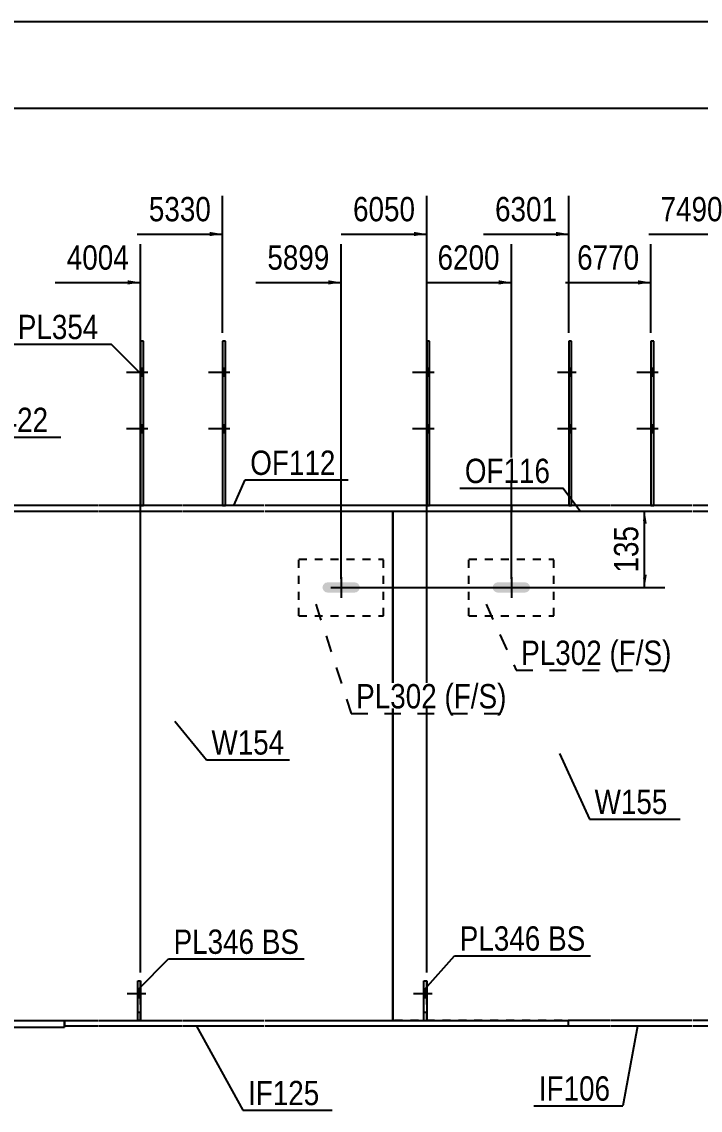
# Model space of a CAD drawing. Header units: millimetres. Extents: x -18 to 386, y -189 to 88.
# Drawn here: x 64.6 to 144.6, y -40.6 to 87.6 of the extents above; entities that cross this region are included whole.
import ezdxf

# ---------------------------------------------------------------- set-up
doc = ezdxf.new("R2010")
doc.units = ezdxf.units.MM
doc.linetypes.add('DXK_LINE_DOT1', pattern=[1.8814, 0.9407, -0.9407])
doc.linetypes.add('DXK_LINE_DOT2', pattern=[3.9198, 1.9599, -1.9599])
doc.styles.add('Arial Narrow', font='ARIALN.TTF', dxfattribs={"height": 0.2})

# ---------------------------------------------------------------- blocks, each defined once
blk = doc.blocks.new('Unknown-623477846-1210')
at = {"color": 5, "linetype": 'Continuous'}
blk.add_line((384.7, 87.63), (-15.3, 87.63), dxfattribs=at)
blk = doc.blocks.new('Bolt-623477846-1666 - 1585')
at = {"linetype": 'Continuous'}
blk.add_hatch(color=3, dxfattribs=at).paths.add_polyline_path([(104.4, 20.77), (104.45, 21), (104.4, 21.23), (104.27, 21.42), (104.08, 21.56), (103.85, 21.6), (100.65, 21.6), (100.42, 21.56), (100.23, 21.42), (100.1, 21.23), (100.05, 21), (100.1, 20.77), (100.23, 20.58), (100.42, 20.45), (100.65, 20.4), (103.85, 20.4), (104.08, 20.45), (104.27, 20.58)])
at = {"color": 3, "linetype": 'Continuous'}
for p, q in [((102.25, 22.2), (102.25, 19.8)), ((101.05, 21), (103.45, 21))]:
    blk.add_line(p, q, dxfattribs=at)
blk = doc.blocks.new('Part-623477846-1671 - 1585')
at = {"color": 2, "linetype": 'Continuous'}
for p, q in [((62.98, 30.67), (62.98, 30)), ((73.65, 30.67), (62.98, 30.67)), ((62.98, 30), (73.65, 30)), ((83.48, 30.67), (73.75, 30.67)), ((73.75, 30), (83.48, 30)), ((93.15, 30.67), (83.58, 30.67)), ((83.58, 30), (93.15, 30)), ((122.33, 30.67), (93.25, 30.67)), ((93.25, 30), (122.33, 30)), ((122.33, 30), (122.33, 30.67))]:
    blk.add_line(p, q, dxfattribs=at)
blk = doc.blocks.new('Part-623477846-1672 - 1585')
at = {"color": 2, "linetype": 'Continuous'}
for p, q in [((122.33, 30.67), (122.33, 30)), ((133.93, 30.67), (122.33, 30.67)), ((122.33, 30), (133.93, 30)), ((143.6, 30.67), (134.03, 30.67)), ((134.03, 30), (143.6, 30)), ((153.43, 30.67), (143.7, 30.67)), ((143.7, 30), (153.43, 30)), ((163.1, 30.67), (153.53, 30.67)), ((153.53, 30), (163.1, 30)), ((167.2, 30.67), (163.2, 30.67)), ((163.2, 30), (167.2, 30))]:
    blk.add_line(p, q, dxfattribs=at)
at = {"color": 7, "linetype": 'DXK_LINE_DOT1'}
blk.add_line((167.2, 30), (167.2, 30.67), dxfattribs=at)
blk = doc.blocks.new('Part-623477846-1678 - 1585')
at = {"color": 2, "linetype": 'Continuous'}
for p, q in [((133.93, -30), (129, -30)), ((129, -30), (129, -30.67)), ((133.93, -30.67), (129, -30.67)), ((143.6, -30), (134.03, -30)), ((143.6, -30.67), (134.03, -30.67)), ((153.43, -30), (143.7, -30)), ((153.43, -30.67), (143.7, -30.67)), ((163.1, -30), (153.53, -30)), ((163.1, -30.67), (153.53, -30.67)), ((171.2, -30), (163.2, -30)), ((171.2, -30.67), (163.2, -30.67)), ((180.83, -30), (171.3, -30)), ((180.8, -30.67), (171.3, -30.67)), ((184.83, -31.1), (180.8, -30.67)), ((180.83, -30), (184.83, -30.43)), ((184.93, -31.71), (189.04, -32.15)), ((188.97, -32.81), (184.93, -32.38))]:
    blk.add_line(p, q, dxfattribs=at)
at = {"color": 7, "linetype": 'DXK_LINE_DOT1'}
blk.add_line((189.04, -32.15), (188.97, -32.81), dxfattribs=at)
blk = doc.blocks.new('Bolt-623477846-1644 - 1585')
at = {"linetype": 'Continuous'}
blk.add_hatch(color=3, dxfattribs=at).paths.add_polyline_path([(112.33, -27.33), (112.33, -26.4), (112, -26.4), (112, -27.33)])
at = {"color": 3, "linetype": 'Continuous'}
for p, q in [((112.97, -26.87), (110.77, -26.87)), ((112.33, -26.4), (112, -26.4)), ((112.33, -27.33), (112, -27.33))]:
    blk.add_line(p, q, dxfattribs=at)
blk = doc.blocks.new('Bolt-623477846-1645 - 1585')
at = {"color": 3, "linetype": 'DXK_LINE_DOT2'}
for p, q in [((112.97, -26.87), (110.77, -26.87)), ((112.33, -26.4), (112, -26.4)), ((112.33, -27.33), (112, -27.33))]:
    blk.add_line(p, q, dxfattribs=at)
blk = doc.blocks.new('Bolt-623477846-1646 - 1585')
at = {"linetype": 'Continuous'}
blk.add_hatch(color=3, dxfattribs=at).paths.add_polyline_path([(78.62, -27.33), (78.62, -26.4), (78.28, -26.4), (78.28, -27.33)])
at = {"color": 3, "linetype": 'Continuous'}
for p, q in [((79.25, -26.87), (77.05, -26.87)), ((78.62, -26.4), (78.28, -26.4)), ((78.62, -27.33), (78.28, -27.33))]:
    blk.add_line(p, q, dxfattribs=at)
blk = doc.blocks.new('Bolt-623477846-1647 - 1585')
at = {"color": 3, "linetype": 'DXK_LINE_DOT2'}
for p, q in [((79.25, -26.87), (77.05, -26.87)), ((78.62, -26.4), (78.28, -26.4)), ((78.62, -27.33), (78.28, -27.33))]:
    blk.add_line(p, q, dxfattribs=at)
blk = doc.blocks.new('Bolt-623477846-1651 - 1585')
at = {"linetype": 'Continuous'}
for points in [[(112.67, 45.87), (112.67, 46.8), (112.33, 46.8), (112.33, 45.87)], [(112.67, 45.87), (112.67, 46.8), (112.33, 46.8), (112.33, 45.87)], [(112.67, 39.2), (112.67, 40.13), (112.33, 40.13), (112.33, 39.2)], [(112.67, 39.2), (112.67, 40.13), (112.33, 40.13), (112.33, 39.2)]]:
    blk.add_hatch(color=3, dxfattribs=at).paths.add_polyline_path(points)
at = {"color": 3, "linetype": 'Continuous'}
for p, q in [((113.2, 46.33), (110.67, 46.33)), ((113.2, 46.33), (110.67, 46.33)), ((112.67, 46.8), (112.33, 46.8)), ((112.67, 46.8), (112.33, 46.8)), ((112.67, 45.87), (112.33, 45.87)), ((112.67, 45.87), (112.33, 45.87)), ((112.67, 40.13), (112.33, 40.13)), ((112.67, 40.13), (112.33, 40.13)), ((113.2, 39.67), (110.67, 39.67)), ((113.2, 39.67), (110.67, 39.67)), ((112.67, 39.2), (112.33, 39.2)), ((112.67, 39.2), (112.33, 39.2))]:
    blk.add_line(p, q, dxfattribs=at)
blk = doc.blocks.new('Bolt-623477846-1655 - 1585')
at = {"linetype": 'Continuous'}
for points in [[(88.62, 45.87), (88.62, 46.8), (88.28, 46.8), (88.28, 45.87)], [(88.62, 45.87), (88.62, 46.8), (88.28, 46.8), (88.28, 45.87)], [(88.62, 39.2), (88.62, 40.13), (88.28, 40.13), (88.28, 39.2)], [(88.62, 39.2), (88.62, 40.13), (88.28, 40.13), (88.28, 39.2)]]:
    blk.add_hatch(color=3, dxfattribs=at).paths.add_polyline_path(points)
at = {"color": 3, "linetype": 'Continuous'}
for p, q in [((89.15, 46.33), (86.62, 46.33)), ((89.15, 46.33), (86.62, 46.33)), ((88.62, 46.8), (88.28, 46.8)), ((88.62, 46.8), (88.28, 46.8)), ((88.62, 45.87), (88.28, 45.87)), ((88.62, 45.87), (88.28, 45.87)), ((88.62, 40.13), (88.28, 40.13)), ((88.62, 40.13), (88.28, 40.13)), ((89.15, 39.67), (86.62, 39.67)), ((89.15, 39.67), (86.62, 39.67)), ((88.62, 39.2), (88.28, 39.2)), ((88.62, 39.2), (88.28, 39.2))]:
    blk.add_line(p, q, dxfattribs=at)
blk = doc.blocks.new('Bolt-623477846-1656 - 1585')
at = {"linetype": 'Continuous'}
for points in [[(139.07, 45.87), (139.07, 46.8), (138.73, 46.8), (138.73, 45.87)], [(139.07, 45.87), (139.07, 46.8), (138.73, 46.8), (138.73, 45.87)], [(139.07, 39.2), (139.07, 40.13), (138.73, 40.13), (138.73, 39.2)], [(139.07, 39.2), (139.07, 40.13), (138.73, 40.13), (138.73, 39.2)]]:
    blk.add_hatch(color=3, dxfattribs=at).paths.add_polyline_path(points)
at = {"color": 3, "linetype": 'Continuous'}
for p, q in [((139.6, 46.33), (137.07, 46.33)), ((139.6, 46.33), (137.07, 46.33)), ((139.07, 46.8), (138.73, 46.8)), ((139.07, 46.8), (138.73, 46.8)), ((139.07, 45.87), (138.73, 45.87)), ((139.07, 45.87), (138.73, 45.87)), ((139.07, 40.13), (138.73, 40.13)), ((139.07, 40.13), (138.73, 40.13)), ((139.6, 39.67), (137.07, 39.67)), ((139.6, 39.67), (137.07, 39.67)), ((139.07, 39.2), (138.73, 39.2)), ((139.07, 39.2), (138.73, 39.2))]:
    blk.add_line(p, q, dxfattribs=at)
blk = doc.blocks.new('Bolt-623477846-1662 - 1585')
at = {"linetype": 'Continuous'}
for points in [[(78.95, 45.87), (78.95, 46.8), (78.62, 46.8), (78.62, 45.87)], [(78.95, 45.87), (78.95, 46.8), (78.62, 46.8), (78.62, 45.87)], [(78.95, 39.2), (78.95, 40.13), (78.62, 40.13), (78.62, 39.2)], [(78.95, 39.2), (78.95, 40.13), (78.62, 40.13), (78.62, 39.2)]]:
    blk.add_hatch(color=3, dxfattribs=at).paths.add_polyline_path(points)
at = {"color": 3, "linetype": 'Continuous'}
for p, q in [((79.48, 46.33), (76.95, 46.33)), ((79.48, 46.33), (76.95, 46.33)), ((78.95, 46.8), (78.62, 46.8)), ((78.95, 46.8), (78.62, 46.8)), ((78.95, 45.87), (78.62, 45.87)), ((78.95, 45.87), (78.62, 45.87)), ((78.95, 40.13), (78.62, 40.13)), ((78.95, 40.13), (78.62, 40.13)), ((79.48, 39.67), (76.95, 39.67)), ((79.48, 39.67), (76.95, 39.67)), ((78.95, 39.2), (78.62, 39.2)), ((78.95, 39.2), (78.62, 39.2))]:
    blk.add_line(p, q, dxfattribs=at)
blk = doc.blocks.new('Bolt-623477846-1669 - 1585')
at = {"linetype": 'Continuous'}
blk.add_hatch(color=3, dxfattribs=at).paths.add_polyline_path([(124.46, 20.77), (124.5, 21), (124.46, 21.23), (124.33, 21.42), (124.13, 21.56), (123.9, 21.6), (120.7, 21.6), (120.47, 21.56), (120.28, 21.42), (120.15, 21.23), (120.1, 21), (120.15, 20.77), (120.28, 20.58), (120.47, 20.45), (120.7, 20.4), (123.9, 20.4), (124.13, 20.45), (124.33, 20.58)])
at = {"color": 3, "linetype": 'Continuous'}
for p, q in [((122.3, 22.2), (122.3, 19.8)), ((121.1, 21), (123.5, 21))]:
    blk.add_line(p, q, dxfattribs=at)
blk = doc.blocks.new('Part-623477846-1674 - 1585')
at = {"color": 2, "linetype": 'Continuous'}
blk.add_line((108.33, -30), (108.33, 30), dxfattribs=at)
at = {"color": 7, "linetype": 'DXK_LINE_DOT1'}
for p, q in [((108.33, 30), (133.93, 30)), ((134.03, 30), (143.6, 30)), ((143.7, 30), (153.43, 30)), ((153.53, 30), (163.1, 30)), ((163.2, 30), (171.2, 30)), ((171.3, 30), (180.17, 30)), ((180.17, 30), (180.17, -30)), ((133.93, -30), (108.33, -30)), ((143.6, -30), (134.03, -30)), ((153.43, -30), (143.7, -30)), ((163.1, -30), (153.53, -30)), ((171.2, -30), (163.2, -30)), ((180.17, -30), (171.3, -30))]:
    blk.add_line(p, q, dxfattribs=at)
blk = doc.blocks.new('Part-623477846-1676 - 1585')
at = {"color": 2, "linetype": 'Continuous'}
for p, q in [((0, -30), (21.28, -30)), ((21.38, -30), (39.38, -30)), ((39.48, -30), (49.22, -30)), ((49.32, -30), (58.88, -30)), ((58.98, -30), (69.65, -30)), ((69.65, -30), (69.65, -30.8)), ((0, -30.8), (21.28, -30.8)), ((21.38, -30.8), (39.38, -30.8)), ((39.48, -30.8), (49.22, -30.8)), ((49.32, -30.8), (58.88, -30.8)), ((58.98, -30.8), (69.65, -30.8))]:
    blk.add_line(p, q, dxfattribs=at)
at = {"color": 7, "linetype": 'DXK_LINE_DOT1'}
blk.add_line((0, -30), (0, -30.8), dxfattribs=at)
blk = doc.blocks.new('Part-623477846-1677 - 1585')
at = {"color": 2, "linetype": 'Continuous'}
for p, q in [((69.65, -30.67), (69.65, -30)), ((69.65, -30), (73.65, -30)), ((73.65, -30.67), (69.65, -30.67)), ((73.75, -30), (83.48, -30)), ((83.48, -30.67), (73.75, -30.67)), ((83.58, -30), (93.15, -30)), ((93.15, -30.67), (83.58, -30.67)), ((93.25, -30), (129, -30)), ((129, -30.67), (93.25, -30.67)), ((129, -30), (129, -30.67))]:
    blk.add_line(p, q, dxfattribs=at)
blk = doc.blocks.new('Part-623477846-1686 - 1585')
at = {"color": 7, "linetype": 'DXK_LINE_DOT1'}
for p, q in [((117.3, 17.67), (117.3, 24.33)), ((117.3, 24.33), (127.3, 24.33)), ((127.3, 17.67), (127.3, 24.33)), ((117.3, 17.67), (127.3, 17.67))]:
    blk.add_line(p, q, dxfattribs=at)
blk = doc.blocks.new('Part-623477846-1687 - 1585')
at = {"color": 7, "linetype": 'DXK_LINE_DOT1'}
for p, q in [((97.25, 17.67), (97.25, 24.33)), ((97.25, 24.33), (107.25, 24.33)), ((107.25, 17.67), (107.25, 24.33)), ((97.25, 17.67), (107.25, 17.67))]:
    blk.add_line(p, q, dxfattribs=at)
blk = doc.blocks.new('Part-623477846-1691 - 1585')
at = {"color": 2, "linetype": 'Continuous'}
for p, q in [((78.95, 50), (78.62, 50)), ((78.62, 50), (78.62, 30.67)), ((78.95, 30.67), (78.95, 50))]:
    blk.add_line(p, q, dxfattribs=at)
at = {"color": 7, "linetype": 'DXK_LINE_DOT1'}
blk.add_line((78.62, 30.67), (78.95, 30.67), dxfattribs=at)
blk = doc.blocks.new('Part-623477846-1697 - 1585')
at = {"color": 2, "linetype": 'Continuous'}
for p, q in [((139.07, 50), (138.73, 50)), ((138.73, 50), (138.73, 30.67)), ((139.07, 30.67), (139.07, 50))]:
    blk.add_line(p, q, dxfattribs=at)
at = {"color": 7, "linetype": 'DXK_LINE_DOT1'}
blk.add_line((138.73, 30.67), (139.07, 30.67), dxfattribs=at)
blk = doc.blocks.new('Part-623477846-1698 - 1585')
at = {"color": 2, "linetype": 'Continuous'}
for p, q in [((88.62, 50), (88.28, 50)), ((88.28, 50), (88.28, 30.67)), ((88.62, 30.67), (88.62, 50))]:
    blk.add_line(p, q, dxfattribs=at)
at = {"color": 7, "linetype": 'DXK_LINE_DOT1'}
blk.add_line((88.28, 30.67), (88.62, 30.67), dxfattribs=at)
blk = doc.blocks.new('Part-623477846-1702 - 1585')
at = {"color": 2, "linetype": 'Continuous'}
for p, q in [((112.67, 50), (112.33, 50)), ((112.33, 50), (112.33, 30.67)), ((112.67, 30.67), (112.67, 50))]:
    blk.add_line(p, q, dxfattribs=at)
at = {"color": 7, "linetype": 'DXK_LINE_DOT1'}
blk.add_line((112.33, 30.67), (112.67, 30.67), dxfattribs=at)
blk = doc.blocks.new('Part-623477846-1706 - 1585')
at = {"color": 7, "linetype": 'DXK_LINE_DOT1'}
for p, q in [((78.28, -30), (78.28, -25.33)), ((78.28, -25.33), (78.62, -25.33)), ((78.62, -30), (78.62, -25.33)), ((78.28, -29), (78.62, -29)), ((78.62, -30), (78.28, -30))]:
    blk.add_line(p, q, dxfattribs=at)
blk = doc.blocks.new('Part-623477846-1707 - 1585')
at = {"color": 2, "linetype": 'Continuous'}
for p, q in [((78.28, -30), (78.28, -25.33)), ((78.28, -25.33), (78.62, -25.33)), ((78.62, -25.33), (78.62, -30))]:
    blk.add_line(p, q, dxfattribs=at)
blk = doc.blocks.new('Part-623477846-1708 - 1585')
at = {"color": 7, "linetype": 'DXK_LINE_DOT1'}
for p, q in [((112, -30), (112, -25.33)), ((112, -25.33), (112.33, -25.33)), ((112.33, -30), (112.33, -25.33)), ((112, -29), (112.33, -29))]:
    blk.add_line(p, q, dxfattribs=at)
blk = doc.blocks.new('Part-623477846-1709 - 1585')
at = {"color": 2, "linetype": 'Continuous'}
for p, q in [((112, -30), (112, -25.33)), ((112, -25.33), (112.33, -25.33)), ((112.33, -25.33), (112.33, -30))]:
    blk.add_line(p, q, dxfattribs=at)
blk = doc.blocks.new('Part-623477846-1716 - 1585')
at = {"color": 7, "linetype": 'DXK_LINE_DOT1'}
for p, q in [((0, 30), (0, -30)), ((0, 30), (21.28, 30)), ((21.38, 30), (39.38, 30)), ((39.48, 30), (49.22, 30)), ((49.32, 30), (58.88, 30)), ((58.98, 30), (73.65, 30)), ((73.75, 30), (83.48, 30)), ((83.58, 30), (93.15, 30)), ((93.25, 30), (108.33, 30)), ((0, -30), (21.28, -30)), ((21.38, -30), (39.38, -30)), ((39.48, -30), (44.02, -30)), ((44.35, -30), (49.22, -30)), ((49.32, -30), (58.88, -30)), ((58.98, -30), (73.65, -30)), ((73.75, -30), (78.28, -30)), ((78.62, -30), (83.48, -30)), ((83.58, -30), (93.15, -30)), ((93.25, -30), (108.33, -30))]:
    blk.add_line(p, q, dxfattribs=at)
at = {"color": 2, "linetype": 'Continuous'}
blk.add_line((108.33, 30), (108.33, -30), dxfattribs=at)
blk = doc.blocks.new('Part-623477846-1723 - 1585')
at = {"color": 2, "linetype": 'Continuous'}
for p, q in [((129.4, 50), (129.07, 50)), ((129.07, 50), (129.07, 30.67)), ((129.4, 30.67), (129.4, 50))]:
    blk.add_line(p, q, dxfattribs=at)
at = {"color": 7, "linetype": 'DXK_LINE_DOT1'}
blk.add_line((129.07, 30.67), (129.4, 30.67), dxfattribs=at)
blk = doc.blocks.new('Bolt-623477846-1724 - 1585')
at = {"linetype": 'Continuous'}
for points in [[(129.4, 45.87), (129.4, 46.8), (129.07, 46.8), (129.07, 45.87)], [(129.4, 45.87), (129.4, 46.8), (129.07, 46.8), (129.07, 45.87)], [(129.4, 39.2), (129.4, 40.13), (129.07, 40.13), (129.07, 39.2)], [(129.4, 39.2), (129.4, 40.13), (129.07, 40.13), (129.07, 39.2)]]:
    blk.add_hatch(color=3, dxfattribs=at).paths.add_polyline_path(points)
at = {"color": 3, "linetype": 'Continuous'}
for p, q in [((129.93, 46.33), (127.73, 46.33)), ((129.93, 46.33), (127.73, 46.33)), ((129.4, 46.8), (129.07, 46.8)), ((129.4, 46.8), (129.07, 46.8)), ((129.4, 45.87), (129.07, 45.87)), ((129.4, 45.87), (129.07, 45.87)), ((129.4, 40.13), (129.07, 40.13)), ((129.4, 40.13), (129.07, 40.13)), ((129.93, 39.67), (127.73, 39.67)), ((129.93, 39.67), (127.73, 39.67)), ((129.4, 39.2), (129.07, 39.2)), ((129.4, 39.2), (129.07, 39.2))]:
    blk.add_line(p, q, dxfattribs=at)
blk = doc.blocks.new('StraightDimension-623477846-6837 - 1585')
at = {"linetype": 'Continuous'}
blk.add_hatch(color=7, dxfattribs=at).paths.add_polyline_path([(110.83, 62.88), (112.33, 62.63), (110.83, 62.38)])
at = {"color": 7, "linetype": 'Continuous'}
for p, q in [((112.33, -24.33), (112.33, 67.13)), ((102.27, 62.63), (112.33, 62.63))]:
    blk.add_line(p, q, dxfattribs=at)
at = {"color": 0}
blk.add_wipeout([(111.56, 63.53), (111.56, 67.73), (103.05, 67.73), (103.05, 63.53)], dxfattribs=at)
at = {"color": 3, "style": 'Arial Narrow'}
blk.add_text('6050', height=2.863, dxfattribs=at).set_placement((103.65, 64.13))
blk = doc.blocks.new('StraightDimension-623477846-6839 - 1585')
at = {"linetype": 'Continuous'}
blk.add_hatch(color=7, dxfattribs=at).paths.add_polyline_path([(86.78, 62.88), (88.28, 62.63), (86.78, 62.38)])
at = {"color": 7, "linetype": 'Continuous'}
for p, q in [((88.28, 51), (88.28, 67.13)), ((78.22, 62.63), (88.28, 62.63))]:
    blk.add_line(p, q, dxfattribs=at)
at = {"color": 0}
blk.add_wipeout([(87.51, 63.53), (87.51, 67.73), (79, 67.73), (79, 63.53)], dxfattribs=at)
at = {"color": 3, "style": 'Arial Narrow'}
blk.add_text('5330', height=2.863, dxfattribs=at).set_placement((79.6, 64.13))
blk = doc.blocks.new('StraightDimension-623477846-1954 - 1585')
at = {"linetype": 'Continuous'}
for points in [[(137.75, 28.5), (138, 30), (138.25, 28.5)], [(138.25, 22.5), (138, 21), (137.75, 22.5)]]:
    blk.add_hatch(color=7, dxfattribs=at).paths.add_polyline_path(points)
at = {"color": 7, "linetype": 'Continuous'}
for p, q in [((103.25, 30), (140.4, 30)), ((138, 21), (138, 30)), ((103.25, 21), (140.4, 21))]:
    blk.add_line(p, q, dxfattribs=at)
at = {"color": 0}
blk.add_wipeout([(137.85, 28.84), (133.65, 28.84), (133.65, 22.16), (137.85, 22.16)], dxfattribs=at)
at = {"color": 3, "style": 'Arial Narrow'}
blk.add_text('135', height=2.863, rotation=90.0002, dxfattribs=at).set_placement((137.25, 22.76))
blk = doc.blocks.new('StraightDimension-623477846-6833 - 1585')
at = {"linetype": 'Continuous'}
blk.add_hatch(color=7, dxfattribs=at).paths.add_polyline_path([(147.07, 62.88), (148.57, 62.63), (147.07, 62.38)])
at = {"color": 7, "linetype": 'Continuous'}
for p, q in [((148.57, -24.33), (148.57, 67.13)), ((138.51, 62.63), (148.57, 62.63))]:
    blk.add_line(p, q, dxfattribs=at)
at = {"color": 0}
blk.add_wipeout([(147.79, 63.53), (147.79, 67.73), (139.28, 67.73), (139.28, 63.53)], dxfattribs=at)
at = {"color": 3, "style": 'Arial Narrow'}
blk.add_text('7490', height=2.863, dxfattribs=at).set_placement((139.88, 64.13))
blk = doc.blocks.new('StraightDimension-623477846-2380 - 1585')
at = {"color": 7, "linetype": 'Continuous'}
blk.add_line((-1.33, 77.47), (370.61, 77.47), dxfattribs=at)
blk = doc.blocks.new('StraightDimension-623477846-6834 - 1585')
at = {"linetype": 'Continuous'}
blk.add_hatch(color=7, dxfattribs=at).paths.add_polyline_path([(137.23, 57.18), (138.73, 56.93), (137.23, 56.68)])
at = {"color": 7, "linetype": 'Continuous'}
for p, q in [((138.73, 51), (138.73, 61.43)), ((128.67, 56.93), (138.73, 56.93))]:
    blk.add_line(p, q, dxfattribs=at)
at = {"color": 0}
blk.add_wipeout([(137.96, 57.83), (137.96, 62.03), (129.45, 62.03), (129.45, 57.83)], dxfattribs=at)
at = {"color": 3, "style": 'Arial Narrow'}
blk.add_text('6770', height=2.863, dxfattribs=at).set_placement((130.05, 58.43))
blk = doc.blocks.new('StraightDimension-623477846-6835 - 1585')
at = {"linetype": 'Continuous'}
blk.add_hatch(color=7, dxfattribs=at).paths.add_polyline_path([(127.57, 62.88), (129.07, 62.63), (127.57, 62.38)])
at = {"color": 7, "linetype": 'Continuous'}
for p, q in [((129.07, 51), (129.07, 67.13)), ((119.01, 62.63), (129.07, 62.63))]:
    blk.add_line(p, q, dxfattribs=at)
at = {"color": 0}
blk.add_wipeout([(128.29, 63.53), (128.29, 67.73), (119.78, 67.73), (119.78, 63.53)], dxfattribs=at)
at = {"color": 3, "style": 'Arial Narrow'}
blk.add_text('6301', height=2.863, dxfattribs=at).set_placement((120.38, 64.13))
blk = doc.blocks.new('StraightDimension-623477846-6836 - 1585')
at = {"linetype": 'Continuous'}
blk.add_hatch(color=7, dxfattribs=at).paths.add_polyline_path([(120.8, 57.18), (122.3, 56.93), (120.8, 56.68)])
at = {"color": 7, "linetype": 'Continuous'}
for p, q in [((122.3, 22), (122.3, 61.43)), ((112.24, 56.93), (122.3, 56.93))]:
    blk.add_line(p, q, dxfattribs=at)
at = {"color": 0}
blk.add_wipeout([(121.53, 57.83), (121.53, 62.03), (113.01, 62.03), (113.01, 57.83)], dxfattribs=at)
at = {"color": 3, "style": 'Arial Narrow'}
blk.add_text('6200', height=2.863, dxfattribs=at).set_placement((113.61, 58.43))
blk = doc.blocks.new('StraightDimension-623477846-6838 - 1585')
at = {"linetype": 'Continuous'}
blk.add_hatch(color=7, dxfattribs=at).paths.add_polyline_path([(100.75, 57.18), (102.25, 56.93), (100.75, 56.68)])
at = {"color": 7, "linetype": 'Continuous'}
for p, q in [((102.25, 22), (102.25, 61.43)), ((92.19, 56.93), (102.25, 56.93))]:
    blk.add_line(p, q, dxfattribs=at)
at = {"color": 0}
blk.add_wipeout([(101.48, 57.83), (101.48, 62.03), (92.96, 62.03), (92.96, 57.83)], dxfattribs=at)
at = {"color": 3, "style": 'Arial Narrow'}
blk.add_text('5899', height=2.863, dxfattribs=at).set_placement((93.56, 58.43))
blk = doc.blocks.new('StraightDimension-623477846-6840 - 1585')
at = {"linetype": 'Continuous'}
blk.add_hatch(color=7, dxfattribs=at).paths.add_polyline_path([(77.12, 57.18), (78.62, 56.93), (77.12, 56.68)])
at = {"color": 7, "linetype": 'Continuous'}
for p, q in [((78.62, -24.33), (78.62, 61.43)), ((68.55, 56.93), (78.62, 56.93))]:
    blk.add_line(p, q, dxfattribs=at)
at = {"color": 0}
blk.add_wipeout([(77.84, 57.83), (77.84, 62.03), (69.33, 62.03), (69.33, 57.83)], dxfattribs=at)
at = {"color": 3, "style": 'Arial Narrow'}
blk.add_text('4004', height=2.863, dxfattribs=at).set_placement((69.93, 58.43))
blk = doc.blocks.new('Mark-623477846-4541 - 1585')
at = {"color": 0}
blk.add_wipeout([(101.59, 34.26), (101.59, 37.26), (91.54, 37.26), (91.54, 34.26)], dxfattribs=at)
blk.add_wipeout([(101.59, 34.26), (101.59, 37.26), (91.54, 37.26), (91.54, 34.26)], dxfattribs=at)
at = {"color": 7, "linetype": 'Continuous'}
for p, q in [((89.6, 30.67), (90.94, 33.66)), ((90.94, 33.66), (103.09, 33.66))]:
    blk.add_line(p, q, dxfattribs=at)
at = {"color": 3, "style": 'Arial Narrow'}
blk.add_text('OF112', height=2.863, dxfattribs=at).set_placement((91.54, 34.26))
blk = doc.blocks.new('MarkSet-623477846-4459 - 1585')
at = {"color": 0}
for points in [[(92.01, -22.15), (92.01, -19.15), (82.51, -19.15), (82.51, -22.15)], [(97.29, -22.15), (97.29, -19.15), (92.91, -19.15), (92.91, -22.15)]]:
    blk.add_wipeout(points, dxfattribs=at)
for points in [[(92.01, -22.15), (92.01, -19.15), (82.51, -19.15), (82.51, -22.15)], [(97.29, -22.15), (97.29, -19.15), (92.91, -19.15), (92.91, -22.15)]]:
    blk.add_wipeout(points, dxfattribs=at)
at = {"color": 7, "linetype": 'Continuous'}
for p, q in [((78.37, -26.29), (81.91, -22.75)), ((81.91, -22.75), (97.89, -22.75))]:
    blk.add_line(p, q, dxfattribs=at)
at = {"color": 3, "style": 'Arial Narrow'}
for s, p in [('PL346', (82.51, -22.15)), ('BS', (92.91, -22.15))]:
    blk.add_text(s, height=2.863, dxfattribs=at).set_placement(p)
blk = doc.blocks.new('MarkSet-623477846-4470 - 1585')
at = {"color": 0}
for points in [[(125.73, -21.77), (125.73, -18.77), (116.22, -18.77), (116.22, -21.77)], [(131.01, -21.77), (131.01, -18.77), (126.63, -18.77), (126.63, -21.77)]]:
    blk.add_wipeout(points, dxfattribs=at)
for points in [[(125.73, -21.77), (125.73, -18.77), (116.22, -18.77), (116.22, -21.77)], [(131.01, -21.77), (131.01, -18.77), (126.63, -18.77), (126.63, -21.77)]]:
    blk.add_wipeout(points, dxfattribs=at)
at = {"color": 7, "linetype": 'Continuous'}
for p, q in [((112.09, -26.29), (115.62, -22.37)), ((115.62, -22.37), (131.61, -22.37))]:
    blk.add_line(p, q, dxfattribs=at)
at = {"color": 3, "style": 'Arial Narrow'}
for s, p in [('PL346', (116.22, -21.77)), ('BS', (126.63, -21.77))]:
    blk.add_text(s, height=2.863, dxfattribs=at).set_placement(p)
blk = doc.blocks.new('Mark-623477846-4544 - 1585')
at = {"color": 7, "linetype": 'Continuous'}
blk.add_line((130.4, 30), (128.37, 32.7), dxfattribs=at)
at = {"color": 0}
blk.add_wipeout([(126.87, 33.3), (126.87, 36.3), (116.82, 36.3), (116.82, 33.3)], dxfattribs=at)
blk.add_wipeout([(126.87, 33.3), (126.87, 36.3), (116.82, 36.3), (116.82, 33.3)], dxfattribs=at)
at = {"color": 7, "linetype": 'Continuous'}
blk.add_line((116.22, 32.7), (128.37, 32.7), dxfattribs=at)
at = {"color": 3, "style": 'Arial Narrow'}
blk.add_text('OF116', height=2.863, dxfattribs=at).set_placement((116.82, 33.3))
blk = doc.blocks.new('Mark-623477846-4550 - 1585')
at = {"color": 0}
blk.add_wipeout([(140.7, -5.68), (140.7, -2.68), (132.11, -2.68), (132.11, -5.68)], dxfattribs=at)
blk.add_wipeout([(140.7, -5.68), (140.7, -2.68), (132.11, -2.68), (132.11, -5.68)], dxfattribs=at)
at = {"color": 7, "linetype": 'Continuous'}
for p, q in [((127.98, 1.46), (131.51, -6.28)), ((131.51, -6.28), (142.2, -6.28))]:
    blk.add_line(p, q, dxfattribs=at)
at = {"color": 3, "style": 'Arial Narrow'}
blk.add_text('W155', height=2.863, dxfattribs=at).set_placement((132.11, -5.68))
blk = doc.blocks.new('Mark-623477846-4559 - 1585')
at = {"color": 0}
blk.add_wipeout([(99.68, -39.97), (99.68, -36.97), (91.28, -36.97), (91.28, -39.97)], dxfattribs=at)
blk.add_wipeout([(99.68, -39.97), (99.68, -36.97), (91.28, -36.97), (91.28, -39.97)], dxfattribs=at)
at = {"color": 7, "linetype": 'Continuous'}
for p, q in [((85.2, -30.67), (90.68, -40.57)), ((90.68, -40.57), (101.18, -40.57))]:
    blk.add_line(p, q, dxfattribs=at)
at = {"color": 3, "style": 'Arial Narrow'}
blk.add_text('IF125', height=2.863, dxfattribs=at).set_placement((91.28, -39.97))
blk = doc.blocks.new('Mark-623477846-4562 - 1585')
at = {"color": 7, "linetype": 'Continuous'}
blk.add_line((137.16, -30.67), (135.44, -40.04), dxfattribs=at)
at = {"color": 0}
blk.add_wipeout([(133.94, -39.44), (133.94, -36.44), (125.54, -36.44), (125.54, -39.44)], dxfattribs=at)
blk.add_wipeout([(133.94, -39.44), (133.94, -36.44), (125.54, -36.44), (125.54, -39.44)], dxfattribs=at)
at = {"color": 7, "linetype": 'Continuous'}
blk.add_line((124.94, -40.04), (135.44, -40.04), dxfattribs=at)
at = {"color": 3, "style": 'Arial Narrow'}
blk.add_text('IF106', height=2.863, dxfattribs=at).set_placement((125.54, -39.44))
blk = doc.blocks.new('Mark-623477846-4598 - 1585')
at = {"color": 0}
blk.add_wipeout([(67.74, 39.31), (67.74, 42.31), (58.24, 42.31), (58.24, 39.31)], dxfattribs=at)
blk.add_wipeout([(67.74, 39.31), (67.74, 42.31), (58.24, 42.31), (58.24, 39.31)], dxfattribs=at)
at = {"color": 7, "linetype": 'Continuous'}
for p, q in [((54.1, 46.44), (57.64, 38.71)), ((57.64, 38.71), (69.24, 38.71))]:
    blk.add_line(p, q, dxfattribs=at)
at = {"color": 3, "style": 'Arial Narrow'}
blk.add_text('PL422', height=2.863, dxfattribs=at).set_placement((58.24, 39.31))
blk = doc.blocks.new('Mark-623477846-4613 - 1585')
at = {"color": 0}
blk.add_wipeout([(95.56, 1.32), (95.56, 4.32), (86.97, 4.32), (86.97, 1.32)], dxfattribs=at)
blk.add_wipeout([(95.56, 1.32), (95.56, 4.32), (86.97, 4.32), (86.97, 1.32)], dxfattribs=at)
at = {"color": 7, "linetype": 'Continuous'}
for p, q in [((82.64, 5.24), (86.37, 0.72)), ((86.37, 0.72), (96.16, 0.72))]:
    blk.add_line(p, q, dxfattribs=at)
at = {"color": 3, "style": 'Arial Narrow'}
blk.add_text('W154', height=2.863, dxfattribs=at).set_placement((86.97, 1.32))
blk = doc.blocks.new('MarkSet-623477846-5080 - 1585')
at = {"color": 7, "linetype": 'Continuous'}
blk.add_line((78.7, 46.11), (75.17, 49.65), dxfattribs=at)
at = {"color": 0}
for points in [[(63.26, 50.25), (63.26, 53.25), (59.79, 53.25), (59.79, 50.25)], [(73.67, 50.25), (73.67, 53.25), (64.16, 53.25), (64.16, 50.25)]]:
    blk.add_wipeout(points, dxfattribs=at)
for points in [[(63.26, 50.25), (63.26, 53.25), (59.79, 53.25), (59.79, 50.25)], [(73.67, 50.25), (73.67, 53.25), (64.16, 53.25), (64.16, 50.25)]]:
    blk.add_wipeout(points, dxfattribs=at)
at = {"color": 7, "linetype": 'Continuous'}
blk.add_line((59.19, 49.65), (75.17, 49.65), dxfattribs=at)
at = {"color": 3, "style": 'Arial Narrow'}
for s, p in [('7x', (59.79, 50.25)), ('PL354', (64.16, 50.25))]:
    blk.add_text(s, height=2.863, dxfattribs=at).set_placement(p)
blk = doc.blocks.new('Mark-623477846-5164 - 1585')
at = {"color": 0}
for points in [[(132.96, 11.88), (132.96, 14.88), (123.46, 14.88), (123.46, 11.88)], [(141.16, 11.88), (141.16, 14.88), (133.86, 14.88), (133.86, 11.88)]]:
    blk.add_wipeout(points, dxfattribs=at)
for points in [[(132.96, 11.88), (132.96, 14.88), (123.46, 14.88), (123.46, 11.88)], [(141.16, 11.88), (141.16, 14.88), (133.86, 14.88), (133.86, 11.88)]]:
    blk.add_wipeout(points, dxfattribs=at)
at = {"color": 7, "linetype": 'DXK_LINE_DOT2'}
for p, q in [((119.32, 19.02), (122.86, 11.28)), ((122.86, 11.28), (141.76, 11.28))]:
    blk.add_line(p, q, dxfattribs=at)
at = {"color": 3, "style": 'Arial Narrow'}
for s, p in [('PL302', (123.46, 11.88)), ('(F/', (133.86, 11.88)), ('S)', (137.87, 11.88))]:
    blk.add_text(s, height=2.863, dxfattribs=at).set_placement(p)
blk = doc.blocks.new('Mark-623477846-5167 - 1585')
at = {"color": 0}
for points in [[(113.52, 6.76), (113.52, 9.76), (104.02, 9.76), (104.02, 6.76)], [(121.72, 6.76), (121.72, 9.76), (114.42, 9.76), (114.42, 6.76)]]:
    blk.add_wipeout(points, dxfattribs=at)
for points in [[(113.52, 6.76), (113.52, 9.76), (104.02, 9.76), (104.02, 6.76)], [(121.72, 6.76), (121.72, 9.76), (114.42, 9.76), (114.42, 6.76)]]:
    blk.add_wipeout(points, dxfattribs=at)
at = {"color": 7, "linetype": 'DXK_LINE_DOT2'}
for p, q in [((99.27, 19.02), (103.42, 6.16)), ((103.42, 6.16), (122.32, 6.16))]:
    blk.add_line(p, q, dxfattribs=at)
at = {"color": 3, "style": 'Arial Narrow'}
for s, p in [('PL302', (104.02, 6.76)), ('(F/', (114.42, 6.76)), ('S)', (118.44, 6.76))]:
    blk.add_text(s, height=2.863, dxfattribs=at).set_placement(p)

msp = doc.modelspace()

# ---------------------------------------------------------------- block references
for name in ['Unknown-623477846-1210', 'Part-623477846-1691 - 1585', 'Part-623477846-1698 - 1585', 'Part-623477846-1702 - 1585', 'Part-623477846-1723 - 1585', 'Part-623477846-1697 - 1585', 'Bolt-623477846-1662 - 1585', 'Bolt-623477846-1655 - 1585', 'Bolt-623477846-1651 - 1585', 'Bolt-623477846-1724 - 1585', 'Bolt-623477846-1656 - 1585', 'Part-623477846-1716 - 1585', 'Part-623477846-1671 - 1585', 'Part-623477846-1674 - 1585', 'Part-623477846-1672 - 1585', 'Part-623477846-1687 - 1585', 'Part-623477846-1686 - 1585', 'Bolt-623477846-1666 - 1585', 'Bolt-623477846-1669 - 1585', 'Part-623477846-1706 - 1585', 'Part-623477846-1707 - 1585', 'Part-623477846-1708 - 1585', 'Part-623477846-1709 - 1585', 'Bolt-623477846-1646 - 1585', 'Bolt-623477846-1647 - 1585', 'Bolt-623477846-1644 - 1585', 'Bolt-623477846-1645 - 1585', 'Part-623477846-1676 - 1585', 'Part-623477846-1677 - 1585', 'Part-623477846-1678 - 1585']:
    msp.add_blockref(name, (0, 0))

# ---------------------------------------------------------------- next in the draw order: block references
for name in ['StraightDimension-623477846-6839 - 1585', 'StraightDimension-623477846-6837 - 1585', 'Mark-623477846-4613 - 1585', 'Mark-623477846-4559 - 1585', 'Mark-623477846-4562 - 1585']:
    msp.add_blockref(name, (0, 0))

# ---------------------------------------------------------------- next in the draw order: block references
for name in ['StraightDimension-623477846-1954 - 1585', 'MarkSet-623477846-4470 - 1585']:
    msp.add_blockref(name, (0, 0))

# ---------------------------------------------------------------- next in the draw order: block references
msp.add_blockref('StraightDimension-623477846-6833 - 1585', (0, 0))

# ---------------------------------------------------------------- next in the draw order: block references
for name in ['StraightDimension-623477846-2380 - 1585', 'Mark-623477846-5164 - 1585', 'Mark-623477846-4550 - 1585']:
    msp.add_blockref(name, (0, 0))

# ---------------------------------------------------------------- next in the draw order: block references
for name in ['StraightDimension-623477846-6840 - 1585', 'StraightDimension-623477846-6838 - 1585', 'StraightDimension-623477846-6834 - 1585', 'Mark-623477846-5167 - 1585']:
    msp.add_blockref(name, (0, 0))

# ---------------------------------------------------------------- next in the draw order: block references
for name in ['StraightDimension-623477846-6835 - 1585', 'Mark-623477846-4598 - 1585', 'Mark-623477846-4541 - 1585', 'MarkSet-623477846-4459 - 1585']:
    msp.add_blockref(name, (0, 0))

# ---------------------------------------------------------------- next in the draw order: block references
for name in ['StraightDimension-623477846-6836 - 1585', 'MarkSet-623477846-5080 - 1585']:
    msp.add_blockref(name, (0, 0))

# ---------------------------------------------------------------- next in the draw order: block references
msp.add_blockref('Mark-623477846-4544 - 1585', (0, 0))

doc.saveas('drawing.dxf')
